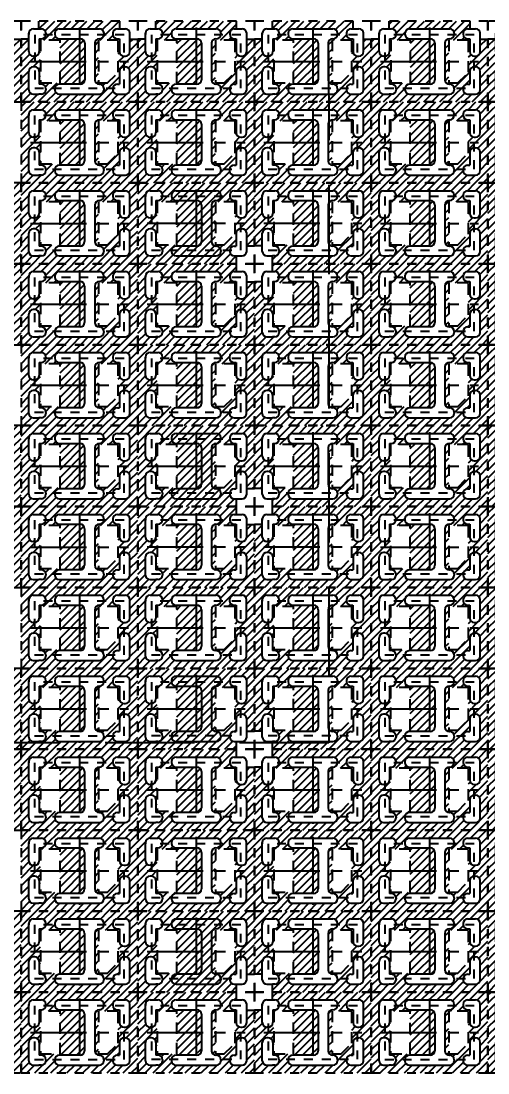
# Model space of a CAD drawing. Extents: x -1398 to -1114, y 27 to 158.
# Drawn here: x -1364.15 to -1358.93, y 118.61 to 130.37 of the extents above; entities that cross this region are included whole.
import ezdxf

# ---------------------------------------------------------------- set-up
doc = ezdxf.new("R2010")
doc.units = 0
doc.header["$LTSCALE"] = 0.5
for name, pattern in [('ACANSTGLM', [3, 2, -1]), ('CENTER', [2, 1.25, -0.25, 0.25, -0.25]), ('HIDDEN', [0.375, 0.25, -0.125]), ('HIDDEN2', [0.1875, 0.125, -0.0625])]:
    doc.linetypes.add(name, pattern=pattern)
for name, color, linetype in [('B', 5, 'Continuous'), ('C', 1, 'CENTER'), ('DIM', 7, 'Continuous'), ('H', 4, 'HIDDEN'), ('hatch', 7, 'CENTER'), ('HATCH O-L', 7, 'HIDDEN2'), ('PACKAGE OL', 51, 'HIDDEN2'), ('圖', 7, 'Continuous')]:
    doc.layers.add(name, color=color, linetype=linetype)
doc.styles.get("Standard").update_dxf_attribs({"font": 'ROMANS.SHX'})
doc.dimstyles.new('DIM 1', dxfattribs={"dimtxt": 1.5, "dimasz": 1.5, "dimexe": 1.5, "dimexo": 1.5, "dimgap": 1.5, "dimtad": 0, "dimtih": 1, "dimtoh": 1, "dimdec": 4, "dimzin": 1, "dimdsep": 46, "dimtxsty": 'STANDARD', "dimcen": 1.5, "dimclrd": 256, "dimclre": 256, "dimclrt": 256, "dimadec": 0, "dimazin": 2, "dimtfac": 1, "dimtdec": 4, "dimtmove": 0, "dimatfit": 3, "dimfxl": 1, "dimarcsym": 0})

# ---------------------------------------------------------------- blocks, each defined once
blk = doc.blocks.new('*D8')
at = {"layer": 'Defpoints', "color": 0, "transparency": 16777216}
for p in [(51.758, -773.897), (9.016, -811.397), (22.557, -811.397)]:
    blk.add_point(p, dxfattribs=at)
at = {"layer": 'DIM', "lineweight": -2, "transparency": 16777216}
blk.add_line((21.057, -811.397), (9.016, -811.397), dxfattribs=at)
at = {"layer": 'DIM', "color": 0, "transparency": 16777216, "insert": (3.801, -811.397), "char_height": 1.5, "attachment_point": 5}
blk.add_mtext('37.500', dxfattribs=at)
blk = doc.blocks.new('*D10')
at = {"layer": 'Defpoints', "color": 0, "transparency": 16777216}
for p in [(51.758, -773.897), (9.018, -781.647), (17.883, -781.647)]:
    blk.add_point(p, dxfattribs=at)
at = {"layer": 'DIM', "lineweight": -2, "transparency": 16777216}
blk.add_line((16.383, -781.647), (9.018, -781.647), dxfattribs=at)
at = {"layer": 'DIM', "color": 0, "transparency": 16777216, "insert": (4.518, -781.647), "char_height": 1.5, "attachment_point": 5}
blk.add_mtext('7.750', dxfattribs=at)
blk = doc.blocks.new('*D11')
at = {"layer": 'Defpoints', "color": 0, "transparency": 16777216}
for p in [(51.758, -773.897), (9.127, -797.647), (17.883, -797.647)]:
    blk.add_point(p, dxfattribs=at)
at = {"layer": 'DIM', "lineweight": -2, "transparency": 16777216}
blk.add_line((16.383, -797.647), (9.127, -797.647), dxfattribs=at)
at = {"layer": 'DIM', "color": 0, "transparency": 16777216, "insert": (3.912, -797.647), "char_height": 1.5, "attachment_point": 5}
blk.add_mtext('23.750', dxfattribs=at)
blk = doc.blocks.new('*D12')
at = {"layer": 'Defpoints', "color": 0, "transparency": 16777216}
for p in [(51.758, -773.897), (8.976, -803.897), (17.883, -803.897)]:
    blk.add_point(p, dxfattribs=at)
at = {"layer": 'DIM', "lineweight": -2, "transparency": 16777216}
blk.add_line((16.383, -803.897), (8.976, -803.897), dxfattribs=at)
at = {"layer": 'DIM', "color": 0, "transparency": 16777216, "insert": (3.762, -803.897), "char_height": 1.5, "attachment_point": 5}
blk.add_mtext('30.000', dxfattribs=at)
blk = doc.blocks.new('*D13')
at = {"layer": 'Defpoints', "color": 0, "transparency": 16777216}
for p in [(51.758, -773.897), (8.838, -818.897), (17.883, -818.897)]:
    blk.add_point(p, dxfattribs=at)
at = {"layer": 'DIM', "lineweight": -2, "transparency": 16777216}
blk.add_line((16.383, -818.897), (8.838, -818.897), dxfattribs=at)
at = {"layer": 'DIM', "color": 0, "transparency": 16777216, "insert": (3.623, -818.897), "char_height": 1.5, "attachment_point": 5}
blk.add_mtext('45.000', dxfattribs=at)
blk = doc.blocks.new('*D14')
at = {"layer": 'Defpoints', "color": 0, "transparency": 16777216}
for p in [(51.758, -773.897), (9.115, -825.147), (17.883, -825.147)]:
    blk.add_point(p, dxfattribs=at)
at = {"layer": 'DIM', "lineweight": -2, "transparency": 16777216}
blk.add_line((16.383, -825.147), (9.115, -825.147), dxfattribs=at)
at = {"layer": 'DIM', "color": 0, "transparency": 16777216, "insert": (3.901, -825.147), "char_height": 1.5, "attachment_point": 5}
blk.add_mtext('51.250', dxfattribs=at)
blk = doc.blocks.new('*D15')
at = {"layer": 'Defpoints', "color": 0, "transparency": 16777216}
for p in [(51.758, -773.897), (8.92, -841.147), (17.883, -841.147)]:
    blk.add_point(p, dxfattribs=at)
at = {"layer": 'DIM', "lineweight": -2, "transparency": 16777216}
blk.add_line((16.383, -841.147), (8.92, -841.147), dxfattribs=at)
at = {"layer": 'DIM', "color": 0, "transparency": 16777216, "insert": (3.742, -841.147), "char_height": 1.5, "attachment_point": 5}
blk.add_mtext('67.250', dxfattribs=at)
blk = doc.blocks.new('*D16')
at = {"layer": 'Defpoints', "color": 0, "transparency": 16777216}
for p in [(51.758, -773.897), (9.166, -848.897), (50.758, -848.897)]:
    blk.add_point(p, dxfattribs=at)
at = {"layer": 'DIM', "lineweight": -2, "transparency": 16777216}
blk.add_line((49.258, -848.897), (9.166, -848.897), dxfattribs=at)
at = {"layer": 'DIM', "color": 0, "transparency": 16777216, "insert": (3.951, -848.897), "char_height": 1.5, "attachment_point": 5}
blk.add_mtext('75.000', dxfattribs=at)
blk = doc.blocks.new('*D30')
at = {"layer": 'Defpoints', "color": 0, "transparency": 16777216}
for p in [(51.758, -773.897), (18.772, -850.397), (8.916, -851.747)]:
    blk.add_point(p, dxfattribs=at)
at = {"layer": 'DIM', "lineweight": -2, "transparency": 16777216}
for p, q in [((14.916, -850.397), (11.916, -851.747)), ((17.272, -850.397), (14.916, -850.397)), ((11.916, -851.747), (8.916, -851.747))]:
    blk.add_line(p, q, dxfattribs=at)
at = {"layer": 'DIM', "transparency": 16777216, "insert": (3.701, -851.747), "char_height": 1.5, "attachment_point": 5}
blk.add_mtext('76.500', dxfattribs=at)
blk = doc.blocks.new('DFN1006-2L PACKAGE')
at = {"layer": 'hatch'}
h = blk.add_hatch(dxfattribs=at)
h.set_pattern_fill('ANSI31', color=256, scale=0.02)
h.set_pattern_definition([(45, (528.53349, -41.65396), (-0.0449012806, 0.0449012806), [])])
h.paths.add_polyline_path([(1.205, 0.102), (-0.1, 0.102), (-0.1, -0.803), (1.205, -0.803)])
h.paths.add_polyline_path([(0.037, -0.411), (0.053, -0.411, -0.414214), (0.103, -0.461), (0.103, -0.605), (0.127, -0.605, -0.414214), (0.177, -0.655), (0.177, -0.666, -0.414214), (0.127, -0.716), (0.1, -0.716), (0.037, -0.716, -0.414214), (-0.013, -0.666), (-0.013, -0.461, -0.414214)], flags=16)
h.paths.add_polyline_path([(-0.013, -0.241), (-0.013, -0.036, -0.414214), (0.037, 0.014), (0.127, 0.014, -0.414214), (0.177, -0.036), (0.177, -0.047, -0.414214), (0.127, -0.097), (0.103, -0.097), (0.103, -0.241, -0.414214), (0.053, -0.291), (0.037, -0.291, -0.414214)], flags=16)
h.paths.add_polyline_path([(0.117, -0.111), (0.337, -0.111), (0.337, -0.591), (0.117, -0.591)], flags=16)
h.paths.add_polyline_path([(0.327, -0.605), (0.561, -0.605, 0.414214), (0.611, -0.555), (0.611, -0.147, 0.414214), (0.561, -0.097), (0.327, -0.097, -0.414214), (0.277, -0.047), (0.277, -0.036, -0.414214), (0.327, 0.014), (0.777, 0.014, -0.414214), (0.827, -0.036), (0.827, -0.047, -0.414214), (0.777, -0.097), (0.774, -0.097, 0.414214), (0.724, -0.147), (0.724, -0.555, 0.423299), (0.776, -0.605, -0.423025), (0.827, -0.655), (0.827, -0.666, -0.414214), (0.777, -0.716), (0.327, -0.716, -0.414214), (0.277, -0.666), (0.277, -0.655, -0.414214)], flags=16)
h.paths.add_polyline_path([(0.767, -0.111), (0.987, -0.111), (0.987, -0.471), (0.867, -0.591), (0.767, -0.591)], flags=16)
h.paths.add_polyline_path([(0.977, -0.605), (1.001, -0.605), (1.001, -0.461, -0.414214), (1.051, -0.411), (1.067, -0.411, -0.414214), (1.117, -0.461), (1.117, -0.666, -0.414214), (1.067, -0.716), (1.005, -0.716), (0.977, -0.716, -0.414214), (0.927, -0.666), (0.927, -0.655, -0.414214)], flags=16)
h.paths.add_polyline_path([(0.927, -0.047), (0.927, -0.036, -0.414214), (0.977, 0.014), (1.067, 0.014, -0.414214), (1.117, -0.036), (1.117, -0.241, -0.414214), (1.067, -0.291), (1.051, -0.291, -0.414214), (1.001, -0.241), (1.001, -0.097), (0.977, -0.097, -0.414214)], flags=16)
at = {"layer": 'B'}
for p, q in [((0.037, 0.014), (0.127, 0.014)), ((0.327, 0.014), (0.777, 0.014)), ((0.977, 0.014), (1.067, 0.014)), ((-0.013, -0.241), (-0.013, -0.036)), ((-0.013, -0.036), (-0.013, -0.05)), ((0.103, -0.097), (0.103, -0.241)), ((0.103, -0.097), (0.127, -0.097)), ((0.177, -0.036), (0.177, -0.047)), ((0.277, -0.036), (0.277, -0.047)), ((0.327, -0.097), (0.561, -0.097)), ((0.774, -0.097), (0.777, -0.097)), ((0.827, -0.036), (0.827, -0.047)), ((0.927, -0.036), (0.927, -0.047)), ((0.977, -0.097), (1.001, -0.097)), ((1.001, -0.097), (1.001, -0.241)), ((1.117, -0.241), (1.117, -0.036)), ((0.611, -0.147), (0.611, -0.555)), ((0.724, -0.147), (0.724, -0.555)), ((0.053, -0.291), (0.037, -0.291)), ((0.052, -0.291), (0.052, -0.291)), ((1.051, -0.291), (1.067, -0.291)), ((1.052, -0.291), (1.052, -0.291)), ((-0.013, -0.666), (-0.013, -0.461)), ((0.053, -0.411), (0.037, -0.411)), ((0.052, -0.411), (0.052, -0.411)), ((0.103, -0.461), (0.103, -0.605)), ((1.001, -0.461), (1.001, -0.605)), ((1.051, -0.411), (1.067, -0.411)), ((1.052, -0.411), (1.052, -0.411)), ((1.117, -0.666), (1.117, -0.461)), ((0.127, -0.605), (0.103, -0.605)), ((0.177, -0.655), (0.177, -0.666)), ((0.277, -0.655), (0.277, -0.666)), ((0.561, -0.605), (0.327, -0.605)), ((0.774, -0.605), (0.777, -0.605)), ((0.827, -0.655), (0.827, -0.666)), ((0.927, -0.655), (0.927, -0.666)), ((0.977, -0.605), (1.001, -0.605)), ((0.037, -0.716), (0.1, -0.716)), ((0.127, -0.716), (0.1, -0.716)), ((0.327, -0.716), (0.777, -0.716)), ((0.977, -0.716), (1.005, -0.716)), ((1.005, -0.716), (1.067, -0.716))]:
    blk.add_line(p, q, dxfattribs=at)
for centre, start, end in [((0.037, -0.036), 90, 180), ((0.127, -0.036), 0, 90), ((0.327, -0.036), 90, 180), ((0.777, -0.036), 0, 90), ((0.977, -0.036), 90, 180), ((1.067, -0.036), 0, 90), ((0.127, -0.047), 270, 0), ((0.327, -0.047), 180, 270), ((0.561, -0.147), 0, 90), ((0.774, -0.147), 90, 180), ((0.777, -0.047), 270, 0), ((0.977, -0.047), 180, 270), ((0.037, -0.241), 180, 270), ((0.053, -0.241), 270, 0), ((1.051, -0.241), 180, 270), ((1.067, -0.241), 270, 0), ((0.037, -0.461), 90, 180), ((0.053, -0.461), 0, 90), ((1.051, -0.461), 90, 180), ((1.067, -0.461), 0, 90), ((0.561, -0.555), 270, 0), ((0.774, -0.555), 180, 270), ((0.037, -0.666), 180, 270), ((0.127, -0.655), 0, 90), ((0.127, -0.666), 270, 0), ((0.327, -0.655), 90, 180), ((0.327, -0.666), 180, 270), ((0.777, -0.655), 0, 90), ((0.777, -0.666), 270, 0), ((0.977, -0.655), 90, 180), ((0.977, -0.666), 180, 270), ((1.067, -0.666), 270, 0)]:
    blk.add_arc(centre, 0.05, start, end, dxfattribs=at)
at = {"layer": 'C'}
for p, q in [((0.552, 0.029), (0.552, -0.731)), ((0.005, -0.351), (1.1, -0.351))]:
    blk.add_line(p, q, dxfattribs=at)
at = {"layer": 'H'}
for points in [[(0.337, -0.591), (0.337, -0.111), (0.117, -0.111), (0.117, -0.591)], [(0.867, -0.591), (0.987, -0.471), (0.987, -0.111), (0.767, -0.111), (0.767, -0.591)]]:
    blk.add_lwpolyline(points, close=True, dxfattribs=at)
at = {"layer": 'HATCH O-L'}
blk.add_lwpolyline([(-0.1, 0.102), (-0.1, -0.803), (1.205, -0.803), (1.205, 0.102), (-0.1, 0.102)], dxfattribs=at)
at = {"layer": 'PACKAGE OL'}
blk.add_lwpolyline([(1.052, -0.651), (1.052, -0.051), (0.052, -0.051), (0.052, -0.651)], close=True, dxfattribs=at)
blk = doc.blocks.new('2 UPPER CROSS REF')
at = {"layer": 'hatch'}
h = blk.add_hatch(dxfattribs=at)
h.set_pattern_fill('ANSI31', color=256, scale=0.02)
h.set_pattern_definition([(45, (581.53627, -37.999183), (-0.0449012806, 0.0449012806), [])])
h.paths.add_polyline_path([(-0.375, 0.315), (-0.375, 0.304, -0.414214), (-0.425, 0.254), (-0.449, 0.254), (-0.449, 0.11, -0.414214), (-0.499, 0.06), (-0.515, 0.06, -0.414214), (-0.565, 0.11), (-0.565, 0.251), (-0.652, 0.251), (-0.652, -0.452), (0.652, -0.452), (0.652, 0.251), (0.565, 0.251), (0.565, 0.11, -0.414214), (0.515, 0.06), (0.499, 0.06, -0.414214), (0.449, 0.11), (0.449, 0.254), (0.425, 0.254, -0.414214), (0.375, 0.304), (0.375, 0.315, -0.414214), (0.425, 0.365), (0.452, 0.365), (0.452, 0.452), (-0.452, 0.452), (-0.452, 0.365), (-0.425, 0.365, -0.414214)])
h.paths.add_polyline_path([(-0.225, 0.365), (0.225, 0.365, -0.414214), (0.275, 0.315), (0.275, 0.304, -0.414214), (0.225, 0.254), (0.222, 0.254, 0.414214), (0.172, 0.204), (0.172, -0.204, 0.423299), (0.224, -0.254, -0.423025), (0.275, -0.304), (0.275, -0.315, -0.414214), (0.225, -0.365), (-0.225, -0.365, -0.414214), (-0.275, -0.315), (-0.275, -0.304, -0.414214), (-0.225, -0.254), (0.009, -0.254, 0.414214), (0.059, -0.204), (0.059, 0.204, 0.414214), (0.009, 0.254), (-0.225, 0.254, -0.414214), (-0.275, 0.304), (-0.275, 0.315, -0.414214)], flags=16)
h.paths.add_polyline_path([(-0.215, 0.24), (-0.215, -0.24), (-0.435, -0.24), (-0.435, 0.24)], flags=16)
h.paths.add_polyline_path([(-0.449, -0.11), (-0.449, -0.254), (-0.425, -0.254, -0.414214), (-0.375, -0.304), (-0.375, -0.315, -0.414214), (-0.425, -0.365), (-0.452, -0.365), (-0.515, -0.365, -0.414214), (-0.565, -0.315), (-0.565, -0.11, -0.414214), (-0.515, -0.06), (-0.499, -0.06, -0.414214)], flags=16)
h.paths.add_polyline_path([(0.215, 0.24), (0.435, 0.24), (0.435, -0.12), (0.315, -0.24), (0.215, -0.24)], flags=16)
h.paths.add_polyline_path([(0.499, -0.06), (0.515, -0.06, -0.414214), (0.565, -0.11), (0.565, -0.315, -0.414214), (0.515, -0.365), (0.452, -0.365), (0.425, -0.365, -0.414214), (0.375, -0.315), (0.375, -0.304, -0.414214), (0.425, -0.254), (0.449, -0.254), (0.449, -0.11, -0.414214)], flags=16)
at = {"layer": 'B'}
for p, q in [((-0.515, 0.365), (-0.425, 0.365)), ((-0.225, 0.365), (0.225, 0.365)), ((0.425, 0.365), (0.515, 0.365)), ((-0.565, 0.11), (-0.565, 0.315)), ((-0.565, 0.315), (-0.565, 0.301)), ((-0.449, 0.254), (-0.449, 0.11)), ((-0.449, 0.254), (-0.425, 0.254)), ((-0.375, 0.315), (-0.375, 0.304)), ((-0.275, 0.315), (-0.275, 0.304)), ((-0.225, 0.254), (0.009, 0.254)), ((0.222, 0.254), (0.225, 0.254)), ((0.275, 0.315), (0.275, 0.304)), ((0.375, 0.315), (0.375, 0.304)), ((0.425, 0.254), (0.449, 0.254)), ((0.449, 0.254), (0.449, 0.11)), ((0.565, 0.11), (0.565, 0.315)), ((0.059, 0.204), (0.059, -0.204)), ((0.172, 0.204), (0.172, -0.204)), ((-0.499, 0.06), (-0.515, 0.06)), ((-0.5, 0.06), (-0.5, 0.06)), ((0.499, 0.06), (0.515, 0.06)), ((0.5, 0.06), (0.5, 0.06)), ((-0.565, -0.315), (-0.565, -0.11)), ((-0.499, -0.06), (-0.515, -0.06)), ((-0.5, -0.06), (-0.5, -0.06)), ((-0.449, -0.11), (-0.449, -0.254)), ((0.449, -0.11), (0.449, -0.254)), ((0.499, -0.06), (0.515, -0.06)), ((0.5, -0.06), (0.5, -0.06)), ((0.565, -0.315), (0.565, -0.11)), ((-0.425, -0.254), (-0.449, -0.254)), ((-0.375, -0.304), (-0.375, -0.315)), ((-0.275, -0.304), (-0.275, -0.315)), ((0.009, -0.254), (-0.225, -0.254)), ((0.222, -0.254), (0.225, -0.254)), ((0.275, -0.304), (0.275, -0.315)), ((0.375, -0.304), (0.375, -0.315)), ((0.425, -0.254), (0.449, -0.254)), ((-0.515, -0.365), (-0.452, -0.365)), ((-0.425, -0.365), (-0.452, -0.365)), ((-0.225, -0.365), (0.225, -0.365)), ((0.425, -0.365), (0.452, -0.365)), ((0.452, -0.365), (0.515, -0.365))]:
    blk.add_line(p, q, dxfattribs=at)
for centre, start, end in [((-0.515, 0.315), 90, 180), ((-0.425, 0.315), 0, 90), ((-0.225, 0.315), 90, 180), ((0.225, 0.315), 0, 90), ((0.425, 0.315), 90, 180), ((0.515, 0.315), 0, 90), ((-0.425, 0.304), 270, 0), ((-0.225, 0.304), 180, 270), ((0.009, 0.204), 0, 90), ((0.222, 0.204), 90, 180), ((0.225, 0.304), 270, 0), ((0.425, 0.304), 180, 270), ((-0.515, 0.11), 180, 270), ((-0.499, 0.11), 270, 0), ((0.499, 0.11), 180, 270), ((0.515, 0.11), 270, 0), ((-0.515, -0.11), 90, 180), ((-0.499, -0.11), 0, 90), ((0.499, -0.11), 90, 180), ((0.515, -0.11), 0, 90), ((0.009, -0.204), 270, 0), ((0.222, -0.204), 180, 270), ((-0.515, -0.315), 180, 270), ((-0.425, -0.304), 0, 90), ((-0.425, -0.315), 270, 0), ((-0.225, -0.304), 90, 180), ((-0.225, -0.315), 180, 270), ((0.225, -0.304), 0, 90), ((0.225, -0.315), 270, 0), ((0.425, -0.304), 90, 180), ((0.425, -0.315), 180, 270), ((0.515, -0.315), 270, 0)]:
    blk.add_arc(centre, 0.05, start, end, dxfattribs=at)
at = {"layer": 'C'}
for p, q in [((0, 0.38), (0, -0.38)), ((-0.548, 0), (0.548, 0))]:
    blk.add_line(p, q, dxfattribs=at)
at = {"layer": 'H', "color": 6}
for p, q in [((-0.452, 0.365), (-0.452, 0.452)), ((0.452, 0.365), (0.452, 0.452)), ((-0.565, 0.251), (-0.652, 0.251)), ((0.565, 0.251), (0.652, 0.251))]:
    blk.add_line(p, q, dxfattribs=at)
at = {"layer": 'H'}
for points in [[(-0.215, -0.24), (-0.215, 0.24), (-0.435, 0.24), (-0.435, -0.24)], [(0.315, -0.24), (0.435, -0.12), (0.435, 0.24), (0.215, 0.24), (0.215, -0.24)]]:
    blk.add_lwpolyline(points, close=True, dxfattribs=at)
at = {"layer": 'HATCH O-L'}
blk.add_lwpolyline([(-0.652, 0.452), (-0.652, -0.452), (0.652, -0.452), (0.652, 0.452), (-0.652, 0.452)], dxfattribs=at)
at = {"layer": 'PACKAGE OL'}
blk.add_lwpolyline([(0.5, -0.3), (0.5, 0.3), (-0.5, 0.3), (-0.5, -0.3)], close=True, dxfattribs=at)
blk = doc.blocks.new('LOWER CROSS REF')
at = {"layer": 'hatch'}
h = blk.add_hatch(dxfattribs=at)
h.set_pattern_fill('ANSI31', color=256, scale=0.02)
h.set_pattern_definition([(45, (581.53627, -39.14559), (-0.0449012806, 0.0449012806), [])])
h.paths.add_polyline_path([(0.652, -0.452), (0.652, 0.452), (-0.652, 0.452), (-0.652, -0.251), (-0.565, -0.251), (-0.565, -0.11, -0.414214), (-0.515, -0.06), (-0.499, -0.06, -0.414214), (-0.449, -0.11), (-0.449, -0.254), (-0.425, -0.254, -0.414214), (-0.375, -0.304), (-0.375, -0.315, -0.414214), (-0.425, -0.365), (-0.452, -0.365), (-0.452, -0.452)])
h.paths.add_polyline_path([(-0.275, -0.315), (-0.275, -0.304, -0.414214), (-0.225, -0.254), (0.009, -0.254, 0.414214), (0.059, -0.204), (0.059, 0.204, 0.414214), (0.009, 0.254), (-0.225, 0.254, -0.414214), (-0.275, 0.304), (-0.275, 0.315, -0.414214), (-0.225, 0.365), (0.225, 0.365, -0.414214), (0.275, 0.315), (0.275, 0.304, -0.414214), (0.225, 0.254), (0.222, 0.254, 0.414214), (0.172, 0.204), (0.172, -0.204, 0.414214), (0.222, -0.254), (0.225, -0.254, -0.414214), (0.275, -0.304), (0.275, -0.315, -0.414214), (0.225, -0.365), (-0.225, -0.365, -0.414214)], flags=16)
h.paths.add_polyline_path([(-0.435, -0.24), (-0.435, 0.24), (-0.215, 0.24), (-0.215, -0.24)], flags=16)
h.paths.add_polyline_path([(-0.499, 0.06), (-0.515, 0.06, -0.414214), (-0.565, 0.11), (-0.565, 0.315, -0.414214), (-0.515, 0.365), (-0.425, 0.365, -0.414214), (-0.375, 0.315), (-0.375, 0.304, -0.414214), (-0.425, 0.254), (-0.449, 0.254), (-0.449, 0.11, -0.414214)], flags=16)
h.paths.add_polyline_path([(0.215, -0.24), (0.215, 0.24), (0.435, 0.24), (0.435, -0.12), (0.315, -0.24)], flags=16)
h.paths.add_polyline_path([(0.375, -0.315), (0.375, -0.304, -0.414214), (0.425, -0.254), (0.449, -0.254), (0.449, -0.11, -0.414214), (0.499, -0.06), (0.515, -0.06, -0.414214), (0.565, -0.11), (0.565, -0.315, -0.414214), (0.515, -0.365), (0.452, -0.365), (0.425, -0.365, -0.414214)], flags=16)
h.paths.add_polyline_path([(0.449, 0.11), (0.449, 0.254), (0.425, 0.254, -0.414214), (0.375, 0.304), (0.375, 0.315, -0.414214), (0.425, 0.365), (0.515, 0.365, -0.414214), (0.565, 0.315), (0.565, 0.11, -0.414214), (0.515, 0.06), (0.499, 0.06, -0.414214)], flags=16)
at = {"layer": 'B'}
for p, q in [((-0.515, 0.365), (-0.425, 0.365)), ((-0.225, 0.365), (0.225, 0.365)), ((0.425, 0.365), (0.515, 0.365)), ((-0.565, 0.11), (-0.565, 0.315)), ((-0.565, 0.315), (-0.565, 0.301)), ((-0.449, 0.254), (-0.449, 0.11)), ((-0.449, 0.254), (-0.425, 0.254)), ((-0.375, 0.315), (-0.375, 0.304)), ((-0.275, 0.315), (-0.275, 0.304)), ((-0.225, 0.254), (0.009, 0.254)), ((0.222, 0.254), (0.225, 0.254)), ((0.275, 0.315), (0.275, 0.304)), ((0.375, 0.315), (0.375, 0.304)), ((0.425, 0.254), (0.449, 0.254)), ((0.449, 0.254), (0.449, 0.11)), ((0.565, 0.11), (0.565, 0.315)), ((0.059, 0.204), (0.059, -0.204)), ((0.172, 0.204), (0.172, -0.204)), ((-0.499, 0.06), (-0.515, 0.06)), ((-0.5, 0.06), (-0.5, 0.06)), ((0.499, 0.06), (0.515, 0.06)), ((0.5, 0.06), (0.5, 0.06)), ((-0.565, -0.315), (-0.565, -0.11)), ((-0.499, -0.06), (-0.515, -0.06)), ((-0.5, -0.06), (-0.5, -0.06)), ((-0.449, -0.11), (-0.449, -0.254)), ((0.449, -0.11), (0.449, -0.254)), ((0.499, -0.06), (0.515, -0.06)), ((0.5, -0.06), (0.5, -0.06)), ((0.565, -0.315), (0.565, -0.11)), ((-0.425, -0.254), (-0.449, -0.254)), ((-0.375, -0.304), (-0.375, -0.315)), ((-0.275, -0.304), (-0.275, -0.315)), ((0.009, -0.254), (-0.225, -0.254)), ((0.222, -0.254), (0.225, -0.254)), ((0.275, -0.304), (0.275, -0.315)), ((0.375, -0.304), (0.375, -0.315)), ((0.425, -0.254), (0.449, -0.254)), ((-0.515, -0.365), (-0.452, -0.365)), ((-0.425, -0.365), (-0.452, -0.365)), ((-0.225, -0.365), (0.225, -0.365)), ((0.425, -0.365), (0.452, -0.365)), ((0.452, -0.365), (0.515, -0.365))]:
    blk.add_line(p, q, dxfattribs=at)
for centre, start, end in [((-0.515, 0.315), 90, 180), ((-0.425, 0.315), 0, 90), ((-0.225, 0.315), 90, 180), ((0.225, 0.315), 0, 90), ((0.425, 0.315), 90, 180), ((0.515, 0.315), 0, 90), ((-0.425, 0.304), 270, 0), ((-0.225, 0.304), 180, 270), ((0.009, 0.204), 0, 90), ((0.222, 0.204), 90, 180), ((0.225, 0.304), 270, 0), ((0.425, 0.304), 180, 270), ((-0.515, 0.11), 180, 270), ((-0.499, 0.11), 270, 0), ((0.499, 0.11), 180, 270), ((0.515, 0.11), 270, 0), ((-0.515, -0.11), 90, 180), ((-0.499, -0.11), 0, 90), ((0.499, -0.11), 90, 180), ((0.515, -0.11), 0, 90), ((0.009, -0.204), 270, 0), ((0.222, -0.204), 180, 270), ((-0.515, -0.315), 180, 270), ((-0.425, -0.304), 0, 90), ((-0.425, -0.315), 270, 0), ((-0.225, -0.304), 90, 180), ((-0.225, -0.315), 180, 270), ((0.225, -0.304), 0, 90), ((0.225, -0.315), 270, 0), ((0.425, -0.304), 90, 180), ((0.425, -0.315), 180, 270), ((0.515, -0.315), 270, 0)]:
    blk.add_arc(centre, 0.05, start, end, dxfattribs=at)
at = {"layer": 'C'}
for p, q in [((0, 0.38), (0, -0.38)), ((-0.548, 0), (0.548, 0))]:
    blk.add_line(p, q, dxfattribs=at)
at = {"layer": 'H', "color": 6}
for p, q in [((-0.565, -0.251), (-0.652, -0.251)), ((-0.452, -0.452), (-0.452, -0.365))]:
    blk.add_line(p, q, dxfattribs=at)
at = {"layer": 'H'}
for points in [[(-0.215, -0.24), (-0.215, 0.24), (-0.435, 0.24), (-0.435, -0.24)], [(0.315, -0.24), (0.435, -0.12), (0.435, 0.24), (0.215, 0.24), (0.215, -0.24)]]:
    blk.add_lwpolyline(points, close=True, dxfattribs=at)
at = {"layer": 'HATCH O-L'}
blk.add_lwpolyline([(-0.652, 0.452), (-0.652, -0.452), (0.652, -0.452), (0.652, 0.452), (-0.652, 0.452)], dxfattribs=at)
at = {"layer": 'PACKAGE OL'}
blk.add_lwpolyline([(0.5, -0.3), (0.5, 0.3), (-0.5, 0.3), (-0.5, -0.3)], close=True, dxfattribs=at)
blk = doc.blocks.new('UPPER LEFT CROSS')
at = {"layer": 'hatch'}
h = blk.add_hatch(dxfattribs=at)
h.set_pattern_fill('ANSI31', color=256, scale=0.02)
h.set_pattern_definition([(45, (581.53627, -40.20884), (-0.0449012806, 0.0449012806), [])])
h.paths.add_polyline_path([(-0.452, 0.452), (-0.452, 0.365), (-0.425, 0.365, -0.414214), (-0.375, 0.315), (-0.375, 0.304, -0.414214), (-0.425, 0.254), (-0.449, 0.254), (-0.449, 0.11, -0.414214), (-0.499, 0.06), (-0.515, 0.06, -0.414214), (-0.565, 0.11), (-0.565, 0.251), (-0.652, 0.251), (-0.652, -0.452), (0.652, -0.452), (0.652, 0.452)])
h.paths.add_polyline_path([(-0.225, 0.365), (0.225, 0.365, -0.414214), (0.275, 0.315), (0.275, 0.304, -0.414214), (0.225, 0.254), (0.222, 0.254, 0.414214), (0.172, 0.204), (0.172, -0.204, 0.423299), (0.224, -0.254, -0.423025), (0.275, -0.304), (0.275, -0.315, -0.414214), (0.225, -0.365), (-0.225, -0.365, -0.414214), (-0.275, -0.315), (-0.275, -0.304, -0.414214), (-0.225, -0.254), (0.009, -0.254, 0.414214), (0.059, -0.204), (0.059, 0.204, 0.414214), (0.009, 0.254), (-0.225, 0.254, -0.414214), (-0.275, 0.304), (-0.275, 0.315, -0.414214)], flags=16)
h.paths.add_polyline_path([(-0.215, 0.24), (-0.215, -0.24), (-0.435, -0.24), (-0.435, 0.24)], flags=16)
h.paths.add_polyline_path([(-0.449, -0.11), (-0.449, -0.254), (-0.425, -0.254, -0.414214), (-0.375, -0.304), (-0.375, -0.315, -0.414214), (-0.425, -0.365), (-0.452, -0.365), (-0.515, -0.365, -0.414214), (-0.565, -0.315), (-0.565, -0.11, -0.414214), (-0.515, -0.06), (-0.499, -0.06, -0.414214)], flags=16)
h.paths.add_polyline_path([(0.215, 0.24), (0.435, 0.24), (0.435, -0.12), (0.315, -0.24), (0.215, -0.24)], flags=16)
h.paths.add_polyline_path([(0.425, 0.365), (0.515, 0.365, -0.414214), (0.565, 0.315), (0.565, 0.11, -0.414214), (0.515, 0.06), (0.499, 0.06, -0.414214), (0.449, 0.11), (0.449, 0.254), (0.425, 0.254, -0.414214), (0.375, 0.304), (0.375, 0.315, -0.414214)], flags=16)
h.paths.add_polyline_path([(0.499, -0.06), (0.515, -0.06, -0.414214), (0.565, -0.11), (0.565, -0.315, -0.414214), (0.515, -0.365), (0.452, -0.365), (0.425, -0.365, -0.414214), (0.375, -0.315), (0.375, -0.304, -0.414214), (0.425, -0.254), (0.449, -0.254), (0.449, -0.11, -0.414214)], flags=16)
at = {"layer": 'B'}
for p, q in [((-0.515, 0.365), (-0.425, 0.365)), ((-0.225, 0.365), (0.225, 0.365)), ((0.425, 0.365), (0.515, 0.365)), ((-0.565, 0.11), (-0.565, 0.315)), ((-0.565, 0.315), (-0.565, 0.301)), ((-0.449, 0.254), (-0.449, 0.11)), ((-0.449, 0.254), (-0.425, 0.254)), ((-0.375, 0.315), (-0.375, 0.304)), ((-0.275, 0.315), (-0.275, 0.304)), ((-0.225, 0.254), (0.009, 0.254)), ((0.222, 0.254), (0.225, 0.254)), ((0.275, 0.315), (0.275, 0.304)), ((0.375, 0.315), (0.375, 0.304)), ((0.425, 0.254), (0.449, 0.254)), ((0.449, 0.254), (0.449, 0.11)), ((0.565, 0.11), (0.565, 0.315)), ((0.059, 0.204), (0.059, -0.204)), ((0.172, 0.204), (0.172, -0.204)), ((-0.499, 0.06), (-0.515, 0.06)), ((-0.5, 0.06), (-0.5, 0.06)), ((0.499, 0.06), (0.515, 0.06)), ((0.5, 0.06), (0.5, 0.06)), ((-0.565, -0.315), (-0.565, -0.11)), ((-0.499, -0.06), (-0.515, -0.06)), ((-0.5, -0.06), (-0.5, -0.06)), ((-0.449, -0.11), (-0.449, -0.254)), ((0.449, -0.11), (0.449, -0.254)), ((0.499, -0.06), (0.515, -0.06)), ((0.5, -0.06), (0.5, -0.06)), ((0.565, -0.315), (0.565, -0.11)), ((-0.425, -0.254), (-0.449, -0.254)), ((-0.375, -0.304), (-0.375, -0.315)), ((-0.275, -0.304), (-0.275, -0.315)), ((0.009, -0.254), (-0.225, -0.254)), ((0.222, -0.254), (0.225, -0.254)), ((0.275, -0.304), (0.275, -0.315)), ((0.375, -0.304), (0.375, -0.315)), ((0.425, -0.254), (0.449, -0.254)), ((-0.515, -0.365), (-0.452, -0.365)), ((-0.425, -0.365), (-0.452, -0.365)), ((-0.225, -0.365), (0.225, -0.365)), ((0.425, -0.365), (0.452, -0.365)), ((0.452, -0.365), (0.515, -0.365))]:
    blk.add_line(p, q, dxfattribs=at)
for centre, start, end in [((-0.515, 0.315), 90, 180), ((-0.425, 0.315), 0, 90), ((-0.225, 0.315), 90, 180), ((0.225, 0.315), 0, 90), ((0.425, 0.315), 90, 180), ((0.515, 0.315), 0, 90), ((-0.425, 0.304), 270, 0), ((-0.225, 0.304), 180, 270), ((0.009, 0.204), 0, 90), ((0.222, 0.204), 90, 180), ((0.225, 0.304), 270, 0), ((0.425, 0.304), 180, 270), ((-0.515, 0.11), 180, 270), ((-0.499, 0.11), 270, 0), ((0.499, 0.11), 180, 270), ((0.515, 0.11), 270, 0), ((-0.515, -0.11), 90, 180), ((-0.499, -0.11), 0, 90), ((0.499, -0.11), 90, 180), ((0.515, -0.11), 0, 90), ((0.009, -0.204), 270, 0), ((0.222, -0.204), 180, 270), ((-0.515, -0.315), 180, 270), ((-0.425, -0.304), 0, 90), ((-0.425, -0.315), 270, 0), ((-0.225, -0.304), 90, 180), ((-0.225, -0.315), 180, 270), ((0.225, -0.304), 0, 90), ((0.225, -0.315), 270, 0), ((0.425, -0.304), 90, 180), ((0.425, -0.315), 180, 270), ((0.515, -0.315), 270, 0)]:
    blk.add_arc(centre, 0.05, start, end, dxfattribs=at)
at = {"layer": 'C'}
for p, q in [((0, 0.38), (0, -0.38)), ((-0.548, 0), (0.548, 0))]:
    blk.add_line(p, q, dxfattribs=at)
at = {"layer": 'H', "color": 6}
for p, q in [((-0.452, 0.365), (-0.452, 0.452)), ((-0.565, 0.251), (-0.652, 0.251))]:
    blk.add_line(p, q, dxfattribs=at)
at = {"layer": 'H'}
for points in [[(-0.215, -0.24), (-0.215, 0.24), (-0.435, 0.24), (-0.435, -0.24)], [(0.315, -0.24), (0.435, -0.12), (0.435, 0.24), (0.215, 0.24), (0.215, -0.24)]]:
    blk.add_lwpolyline(points, close=True, dxfattribs=at)
at = {"layer": 'HATCH O-L'}
blk.add_lwpolyline([(-0.652, 0.452), (-0.652, -0.452), (0.652, -0.452), (0.652, 0.452), (-0.652, 0.452)], dxfattribs=at)
at = {"layer": 'PACKAGE OL'}
blk.add_lwpolyline([(0.5, -0.3), (0.5, 0.3), (-0.5, 0.3), (-0.5, -0.3)], close=True, dxfattribs=at)
blk = doc.blocks.new('UPPER RIGHT CROSS')
at = {"layer": 'hatch'}
h = blk.add_hatch(dxfattribs=at)
h.set_pattern_fill('ANSI31', color=256, scale=0.02)
h.set_pattern_definition([(45, (579.97371, -40.20884), (-0.0449012806, 0.0449012806), [])])
h.paths.add_polyline_path([(-0.652, 0.452), (-0.652, -0.452), (0.652, -0.452), (0.652, 0.251), (0.565, 0.251), (0.565, 0.11, -0.414214), (0.515, 0.06), (0.499, 0.06, -0.414214), (0.449, 0.11), (0.449, 0.254), (0.425, 0.254, -0.414214), (0.375, 0.304), (0.375, 0.315, -0.414214), (0.425, 0.365), (0.452, 0.365), (0.452, 0.452)])
h.paths.add_polyline_path([(-0.375, 0.315), (-0.375, 0.304, -0.414214), (-0.425, 0.254), (-0.449, 0.254), (-0.449, 0.11, -0.414214), (-0.499, 0.06), (-0.515, 0.06, -0.414214), (-0.565, 0.11), (-0.565, 0.315, -0.414214), (-0.515, 0.365), (-0.425, 0.365, -0.414214)], flags=16)
h.paths.add_polyline_path([(-0.225, 0.365), (0.225, 0.365, -0.414214), (0.275, 0.315), (0.275, 0.304, -0.414214), (0.225, 0.254), (0.222, 0.254, 0.414214), (0.172, 0.204), (0.172, -0.204, 0.423299), (0.224, -0.254, -0.423025), (0.275, -0.304), (0.275, -0.315, -0.414214), (0.225, -0.365), (-0.225, -0.365, -0.414214), (-0.275, -0.315), (-0.275, -0.304, -0.414214), (-0.225, -0.254), (0.009, -0.254, 0.414214), (0.059, -0.204), (0.059, 0.204, 0.414214), (0.009, 0.254), (-0.225, 0.254, -0.414214), (-0.275, 0.304), (-0.275, 0.315, -0.414214)], flags=16)
h.paths.add_polyline_path([(-0.215, 0.24), (-0.215, -0.24), (-0.435, -0.24), (-0.435, 0.24)], flags=16)
h.paths.add_polyline_path([(-0.449, -0.11), (-0.449, -0.254), (-0.425, -0.254, -0.414214), (-0.375, -0.304), (-0.375, -0.315, -0.414214), (-0.425, -0.365), (-0.452, -0.365), (-0.515, -0.365, -0.414214), (-0.565, -0.315), (-0.565, -0.11, -0.414214), (-0.515, -0.06), (-0.499, -0.06, -0.414214)], flags=16)
h.paths.add_polyline_path([(0.215, 0.24), (0.435, 0.24), (0.435, -0.12), (0.315, -0.24), (0.215, -0.24)], flags=16)
h.paths.add_polyline_path([(0.499, -0.06), (0.515, -0.06, -0.414214), (0.565, -0.11), (0.565, -0.315, -0.414214), (0.515, -0.365), (0.452, -0.365), (0.425, -0.365, -0.414214), (0.375, -0.315), (0.375, -0.304, -0.414214), (0.425, -0.254), (0.449, -0.254), (0.449, -0.11, -0.414214)], flags=16)
at = {"layer": 'B'}
for p, q in [((-0.515, 0.365), (-0.425, 0.365)), ((-0.225, 0.365), (0.225, 0.365)), ((0.425, 0.365), (0.515, 0.365)), ((-0.565, 0.11), (-0.565, 0.315)), ((-0.565, 0.315), (-0.565, 0.301)), ((-0.449, 0.254), (-0.449, 0.11)), ((-0.449, 0.254), (-0.425, 0.254)), ((-0.375, 0.315), (-0.375, 0.304)), ((-0.275, 0.315), (-0.275, 0.304)), ((-0.225, 0.254), (0.009, 0.254)), ((0.222, 0.254), (0.225, 0.254)), ((0.275, 0.315), (0.275, 0.304)), ((0.375, 0.315), (0.375, 0.304)), ((0.425, 0.254), (0.449, 0.254)), ((0.449, 0.254), (0.449, 0.11)), ((0.565, 0.11), (0.565, 0.315)), ((0.059, 0.204), (0.059, -0.204)), ((0.172, 0.204), (0.172, -0.204)), ((-0.499, 0.06), (-0.515, 0.06)), ((-0.5, 0.06), (-0.5, 0.06)), ((0.499, 0.06), (0.515, 0.06)), ((0.5, 0.06), (0.5, 0.06)), ((-0.565, -0.315), (-0.565, -0.11)), ((-0.499, -0.06), (-0.515, -0.06)), ((-0.5, -0.06), (-0.5, -0.06)), ((-0.449, -0.11), (-0.449, -0.254)), ((0.449, -0.11), (0.449, -0.254)), ((0.499, -0.06), (0.515, -0.06)), ((0.5, -0.06), (0.5, -0.06)), ((0.565, -0.315), (0.565, -0.11)), ((-0.425, -0.254), (-0.449, -0.254)), ((-0.375, -0.304), (-0.375, -0.315)), ((-0.275, -0.304), (-0.275, -0.315)), ((0.009, -0.254), (-0.225, -0.254)), ((0.222, -0.254), (0.225, -0.254)), ((0.275, -0.304), (0.275, -0.315)), ((0.375, -0.304), (0.375, -0.315)), ((0.425, -0.254), (0.449, -0.254)), ((-0.515, -0.365), (-0.452, -0.365)), ((-0.425, -0.365), (-0.452, -0.365)), ((-0.225, -0.365), (0.225, -0.365)), ((0.425, -0.365), (0.452, -0.365)), ((0.452, -0.365), (0.515, -0.365))]:
    blk.add_line(p, q, dxfattribs=at)
for centre, start, end in [((-0.515, 0.315), 90, 180), ((-0.425, 0.315), 0, 90), ((-0.225, 0.315), 90, 180), ((0.225, 0.315), 0, 90), ((0.425, 0.315), 90, 180), ((0.515, 0.315), 0, 90), ((-0.425, 0.304), 270, 0), ((-0.225, 0.304), 180, 270), ((0.009, 0.204), 0, 90), ((0.222, 0.204), 90, 180), ((0.225, 0.304), 270, 0), ((0.425, 0.304), 180, 270), ((-0.515, 0.11), 180, 270), ((-0.499, 0.11), 270, 0), ((0.499, 0.11), 180, 270), ((0.515, 0.11), 270, 0), ((-0.515, -0.11), 90, 180), ((-0.499, -0.11), 0, 90), ((0.499, -0.11), 90, 180), ((0.515, -0.11), 0, 90), ((0.009, -0.204), 270, 0), ((0.222, -0.204), 180, 270), ((-0.515, -0.315), 180, 270), ((-0.425, -0.304), 0, 90), ((-0.425, -0.315), 270, 0), ((-0.225, -0.304), 90, 180), ((-0.225, -0.315), 180, 270), ((0.225, -0.304), 0, 90), ((0.225, -0.315), 270, 0), ((0.425, -0.304), 90, 180), ((0.425, -0.315), 180, 270), ((0.515, -0.315), 270, 0)]:
    blk.add_arc(centre, 0.05, start, end, dxfattribs=at)
at = {"layer": 'C'}
for p, q in [((0, 0.38), (0, -0.38)), ((-0.548, 0), (0.548, 0))]:
    blk.add_line(p, q, dxfattribs=at)
at = {"layer": 'H', "color": 6}
for p, q in [((0.452, 0.365), (0.452, 0.452)), ((0.565, 0.251), (0.652, 0.251))]:
    blk.add_line(p, q, dxfattribs=at)
at = {"layer": 'H'}
for points in [[(-0.215, -0.24), (-0.215, 0.24), (-0.435, 0.24), (-0.435, -0.24)], [(0.315, -0.24), (0.435, -0.12), (0.435, 0.24), (0.215, 0.24), (0.215, -0.24)]]:
    blk.add_lwpolyline(points, close=True, dxfattribs=at)
at = {"layer": 'HATCH O-L'}
blk.add_lwpolyline([(-0.652, 0.452), (-0.652, -0.452), (0.652, -0.452), (0.652, 0.452), (-0.652, 0.452)], dxfattribs=at)
at = {"layer": 'PACKAGE OL'}
blk.add_lwpolyline([(0.5, -0.3), (0.5, 0.3), (-0.5, 0.3), (-0.5, -0.3)], close=True, dxfattribs=at)
blk = doc.blocks.new('LOWER LEFT CROSS')
at = {"layer": 'hatch'}
h = blk.add_hatch(dxfattribs=at)
h.set_pattern_fill('ANSI31', color=256, scale=0.02)
h.set_pattern_definition([(45, (581.53627, -39.15142), (-0.0449012806, 0.0449012806), [])])
h.paths.add_polyline_path([(-0.215, -0.24), (-0.435, -0.24), (-0.435, 0.24), (-0.215, 0.24)], flags=16)
h.paths.add_polyline_path([(0.215, 0.24), (0.435, 0.24), (0.435, -0.12), (0.315, -0.24), (0.215, -0.24)], flags=16)
h.paths.add_polyline_path([(-0.425, 0.254), (-0.449, 0.254), (-0.449, 0.11, -0.414214), (-0.499, 0.06), (-0.515, 0.06, -0.414214), (-0.565, 0.11), (-0.565, 0.315, -0.414214), (-0.515, 0.365), (-0.425, 0.365, -0.414214), (-0.375, 0.315), (-0.375, 0.304, -0.414214)], flags=16)
h.paths.add_polyline_path([(-0.449, -0.11), (-0.449, -0.254), (-0.425, -0.254, -0.414214), (-0.375, -0.304), (-0.375, -0.315, -0.414214), (-0.425, -0.365), (-0.452, -0.365), (-0.515, -0.365, -0.414214), (-0.565, -0.315), (-0.565, -0.11, -0.414214), (-0.515, -0.06), (-0.499, -0.06, -0.414214)], flags=16)
h.paths.add_polyline_path([(0.375, 0.304), (0.375, 0.315, -0.414214), (0.425, 0.365), (0.515, 0.365, -0.414214), (0.565, 0.315), (0.565, 0.11, -0.414214), (0.515, 0.06), (0.499, 0.06, -0.414214), (0.449, 0.11), (0.449, 0.254), (0.425, 0.254, -0.414214)], flags=16)
h.paths.add_polyline_path([(0.499, -0.06), (0.515, -0.06, -0.414214), (0.565, -0.11), (0.565, -0.315, -0.414214), (0.515, -0.365), (0.452, -0.365), (0.425, -0.365, -0.414214), (0.375, -0.315), (0.375, -0.304, -0.414214), (0.425, -0.254), (0.449, -0.254), (0.449, -0.11, -0.414214)], flags=16)
h.paths.add_polyline_path([(-0.652, 0.452), (-0.652, -0.452), (0.452, -0.452), (0.452, -0.365), (0.515, -0.365, 0.414214), (0.565, -0.315), (0.565, -0.251), (0.652, -0.251), (0.652, 0.452)])
at = {"layer": 'B'}
for p, q in [((-0.515, 0.365), (-0.425, 0.365)), ((-0.225, 0.365), (0.225, 0.365)), ((0.425, 0.365), (0.515, 0.365)), ((-0.565, 0.11), (-0.565, 0.315)), ((-0.565, 0.315), (-0.565, 0.301)), ((-0.449, 0.254), (-0.449, 0.11)), ((-0.449, 0.254), (-0.425, 0.254)), ((-0.375, 0.315), (-0.375, 0.304)), ((-0.275, 0.315), (-0.275, 0.304)), ((-0.225, 0.254), (0.009, 0.254)), ((0.222, 0.254), (0.225, 0.254)), ((0.275, 0.315), (0.275, 0.304)), ((0.375, 0.315), (0.375, 0.304)), ((0.425, 0.254), (0.449, 0.254)), ((0.449, 0.254), (0.449, 0.11)), ((0.565, 0.11), (0.565, 0.315)), ((0.059, 0.204), (0.059, -0.204)), ((0.172, 0.204), (0.172, -0.204)), ((-0.499, 0.06), (-0.515, 0.06)), ((-0.5, 0.06), (-0.5, 0.06)), ((0.499, 0.06), (0.515, 0.06)), ((0.5, 0.06), (0.5, 0.06)), ((-0.565, -0.315), (-0.565, -0.11)), ((-0.499, -0.06), (-0.515, -0.06)), ((-0.5, -0.06), (-0.5, -0.06)), ((-0.449, -0.11), (-0.449, -0.254)), ((0.449, -0.11), (0.449, -0.254)), ((0.499, -0.06), (0.515, -0.06)), ((0.5, -0.06), (0.5, -0.06)), ((0.565, -0.315), (0.565, -0.11)), ((-0.425, -0.254), (-0.449, -0.254)), ((-0.375, -0.304), (-0.375, -0.315)), ((-0.275, -0.304), (-0.275, -0.315)), ((0.009, -0.254), (-0.225, -0.254)), ((0.222, -0.254), (0.225, -0.254)), ((0.275, -0.304), (0.275, -0.315)), ((0.375, -0.304), (0.375, -0.315)), ((0.425, -0.254), (0.449, -0.254)), ((-0.515, -0.365), (-0.452, -0.365)), ((-0.425, -0.365), (-0.452, -0.365)), ((-0.225, -0.365), (0.225, -0.365)), ((0.425, -0.365), (0.452, -0.365)), ((0.452, -0.365), (0.515, -0.365))]:
    blk.add_line(p, q, dxfattribs=at)
for centre, start, end in [((-0.515, 0.315), 90, 180), ((-0.425, 0.315), 0, 90), ((-0.225, 0.315), 90, 180), ((0.225, 0.315), 0, 90), ((0.425, 0.315), 90, 180), ((0.515, 0.315), 0, 90), ((-0.425, 0.304), 270, 0), ((-0.225, 0.304), 180, 270), ((0.009, 0.204), 0, 90), ((0.222, 0.204), 90, 180), ((0.225, 0.304), 270, 0), ((0.425, 0.304), 180, 270), ((-0.515, 0.11), 180, 270), ((-0.499, 0.11), 270, 0), ((0.499, 0.11), 180, 270), ((0.515, 0.11), 270, 0), ((-0.515, -0.11), 90, 180), ((-0.499, -0.11), 0, 90), ((0.499, -0.11), 90, 180), ((0.515, -0.11), 0, 90), ((0.009, -0.204), 270, 0), ((0.222, -0.204), 180, 270), ((-0.515, -0.315), 180, 270), ((-0.425, -0.304), 0, 90), ((-0.425, -0.315), 270, 0), ((-0.225, -0.304), 90, 180), ((-0.225, -0.315), 180, 270), ((0.225, -0.304), 0, 90), ((0.225, -0.315), 270, 0), ((0.425, -0.304), 90, 180), ((0.425, -0.315), 180, 270), ((0.515, -0.315), 270, 0)]:
    blk.add_arc(centre, 0.05, start, end, dxfattribs=at)
at = {"layer": 'C'}
for p, q in [((0, 0.38), (0, -0.38)), ((-0.548, 0), (0.548, 0))]:
    blk.add_line(p, q, dxfattribs=at)
at = {"layer": 'H', "color": 6}
for p, q in [((0.565, -0.251), (0.652, -0.251)), ((0.452, -0.452), (0.452, -0.365))]:
    blk.add_line(p, q, dxfattribs=at)
at = {"layer": 'H'}
for points in [[(-0.215, -0.24), (-0.215, 0.24), (-0.435, 0.24), (-0.435, -0.24)], [(0.315, -0.24), (0.435, -0.12), (0.435, 0.24), (0.215, 0.24), (0.215, -0.24)]]:
    blk.add_lwpolyline(points, close=True, dxfattribs=at)
at = {"layer": 'HATCH O-L'}
blk.add_lwpolyline([(-0.652, 0.452), (-0.652, -0.452), (0.652, -0.452), (0.652, 0.452), (-0.652, 0.452)], dxfattribs=at)
at = {"layer": 'PACKAGE OL'}
blk.add_lwpolyline([(0.5, -0.3), (0.5, 0.3), (-0.5, 0.3), (-0.5, -0.3)], close=True, dxfattribs=at)

msp = doc.modelspace()

# ---------------------------------------------------------------- linework, layer by layer
at = {"layer": 'DIM', "linetype": 'ACANSTGLM'}
msp.add_lwpolyline([(-1360.71311, 122.29952), (-1381.23564, 122.29952), (-1381.23919, 139.04005), (-1360.71666, 139.04005)], close=True, dxfattribs=at)

# ---------------------------------------------------------------- block references
at = {"layer": 'hatch'}
for name, p in [('2 UPPER CROSS REF', (-1364.80569, 129.91952)), ('2 UPPER CROSS REF', (-1363.50089, 129.91952)), ('2 UPPER CROSS REF', (-1362.19609, 129.91952)), ('2 UPPER CROSS REF', (-1360.89129, 129.91952)), ('2 UPPER CROSS REF', (-1359.58649, 129.91952)), ('2 UPPER CROSS REF', (-1358.28169, 129.91952)), ('LOWER CROSS REF', (-1364.80569, 128.10992)), ('LOWER LEFT CROSS', (-1362.19609, 128.10992)), ('LOWER CROSS REF', (-1360.89129, 128.10992)), ('LOWER LEFT CROSS', (-1358.28169, 128.10992)), ('UPPER LEFT CROSS', (-1364.80569, 127.20512)), ('UPPER RIGHT CROSS', (-1362.19609, 127.20512)), ('UPPER LEFT CROSS', (-1360.89129, 127.20512)), ('UPPER RIGHT CROSS', (-1358.28169, 127.20512)), ('LOWER CROSS REF', (-1364.80569, 125.39552)), ('LOWER LEFT CROSS', (-1362.19609, 125.39552)), ('LOWER CROSS REF', (-1360.89129, 125.39552)), ('LOWER LEFT CROSS', (-1358.28169, 125.39552)), ('UPPER LEFT CROSS', (-1364.80569, 124.49072)), ('UPPER RIGHT CROSS', (-1362.19609, 124.49072)), ('UPPER LEFT CROSS', (-1360.89129, 124.49072)), ('UPPER RIGHT CROSS', (-1358.28169, 124.49072)), ('LOWER CROSS REF', (-1364.80569, 122.68112)), ('LOWER LEFT CROSS', (-1362.19609, 122.68112)), ('LOWER CROSS REF', (-1360.89129, 122.68112)), ('LOWER LEFT CROSS', (-1358.28169, 122.68112)), ('UPPER LEFT CROSS', (-1364.80569, 121.77632)), ('UPPER RIGHT CROSS', (-1362.19609, 121.77632)), ('UPPER LEFT CROSS', (-1360.89129, 121.77632)), ('UPPER RIGHT CROSS', (-1358.28169, 121.77632)), ('LOWER CROSS REF', (-1364.80569, 119.96672)), ('LOWER LEFT CROSS', (-1362.19609, 119.96672)), ('LOWER CROSS REF', (-1360.89129, 119.96672)), ('LOWER LEFT CROSS', (-1358.28169, 119.96672)), ('UPPER LEFT CROSS', (-1364.80569, 119.06192)), ('UPPER RIGHT CROSS', (-1362.19609, 119.06192)), ('UPPER LEFT CROSS', (-1360.89129, 119.06192)), ('UPPER RIGHT CROSS', (-1358.28169, 119.06192))]:
    msp.add_blockref(name, p, dxfattribs=at)
at = {"layer": '圖'}
for p in [(-1364.05329, 129.36553), (-1362.74849, 129.36553), (-1361.44369, 129.36553), (-1360.13889, 129.36553), (-1358.83409, 129.36553), (-1364.05329, 128.46073), (-1360.13889, 128.46073), (-1364.05329, 127.55593), (-1360.13889, 127.55593), (-1364.05329, 126.65113), (-1362.74849, 126.65113), (-1361.44369, 126.65113), (-1360.13889, 126.65113), (-1358.83409, 126.65113), (-1364.05329, 125.74633), (-1360.13889, 125.74633), (-1364.05329, 124.84153), (-1360.13889, 124.84153), (-1364.05329, 123.93673), (-1362.74849, 123.93673), (-1361.44369, 123.93673), (-1360.13889, 123.93673), (-1358.83409, 123.93673), (-1364.05329, 123.03193), (-1360.13889, 123.03193), (-1364.05329, 122.12713), (-1360.13889, 122.12713), (-1364.05329, 121.22233), (-1362.74849, 121.22233), (-1361.44369, 121.22233), (-1360.13889, 121.22233), (-1358.83409, 121.22233), (-1364.05329, 120.31753), (-1360.13889, 120.31753), (-1364.05329, 119.41273), (-1360.13889, 119.41273)]:
    msp.add_blockref('DFN1006-2L PACKAGE', p, dxfattribs=at)

# ---------------------------------------------------------------- dimensions: what is measured, and where the dimension line sits
at = {"layer": 'DIM'}
for feature_location, offset, override, picture, middle in [((-1378.45629, 90.75152), (-9.04488, 0), {"dimdec": 3, "dimclrt": 0, "dimtfill": 0, "dimtfillclr": 1}, '*D13', (-1392.71546, 90.75152)), ((-1377.56729, 59.25152), (-9.85607, -1.3502), {"dimdec": 3, "dimtfill": 0, "dimtfillclr": 1}, '*D30', (-1392.63764, 57.90132)), ((-1378.45629, 105.75152), (-8.90618, 0), {"dimdec": 3, "dimclrt": 0, "dimtfill": 0, "dimtfillclr": 1}, '*D12', (-1392.57675, 105.75152)), ((-1373.78169, 98.25152), (-13.54163, 0), {"dimdec": 3, "dimclrt": 0, "dimtfill": 0, "dimtfillclr": 1}, '*D8', (-1392.5376, 98.25152)), ((-1378.45629, 68.50152), (-8.96246, 0), {"dimdec": 3, "dimclrt": 0, "dimtfill": 0, "dimtfillclr": 1}, '*D15', (-1392.59732, 68.50152)), ((-1378.45629, 84.50152), (-8.76747, 0), {"dimdec": 3, "dimclrt": 0, "dimtfill": 0, "dimtfillclr": 1}, '*D14', (-1392.43804, 84.50152)), ((-1378.45629, 112.00152), (-8.75588, 0), {"dimdec": 3, "dimclrt": 0, "dimtfill": 0, "dimtfillclr": 1}, '*D11', (-1392.42646, 112.00152)), ((-1345.58129, 60.75152), (-41.59203, 0), {"dimdec": 3, "dimclrt": 0, "dimtfill": 0, "dimtfillclr": 1}, '*D16', (-1392.3876, 60.75152)), ((-1378.45629, 128.00152), (-8.86432, 0), {"dimdec": 3, "dimclrt": 0, "dimtfill": 0, "dimtfillclr": 1}, '*D10', (-1391.8206, 128.00152))]:
    dim = msp.add_ordinate_dim(feature_location=feature_location, offset=offset, dtype=0, origin=(-1344.58129, 135.75152), dimstyle='DIM 1', override=override, dxfattribs=at)
    dim.commit()
    dim.dimension.update_dxf_attribs({"geometry": picture, "text_midpoint": middle, "insert": (-1396.33888, 909.64805)})

doc.saveas('drawing.dxf')
